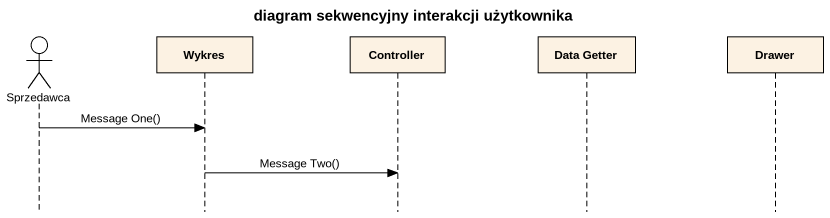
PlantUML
@startuml
title diagram sekwencyjny interakcji użytkownika
hide footbox
actor Sprzedawca
participant Wykres
participant Controller
participant "Data Getter" as Data_Getter
participant Drawer

Sprzedawca -> Wykres : Message One()
Wykres -> Controller : Message Two()
@enduml
